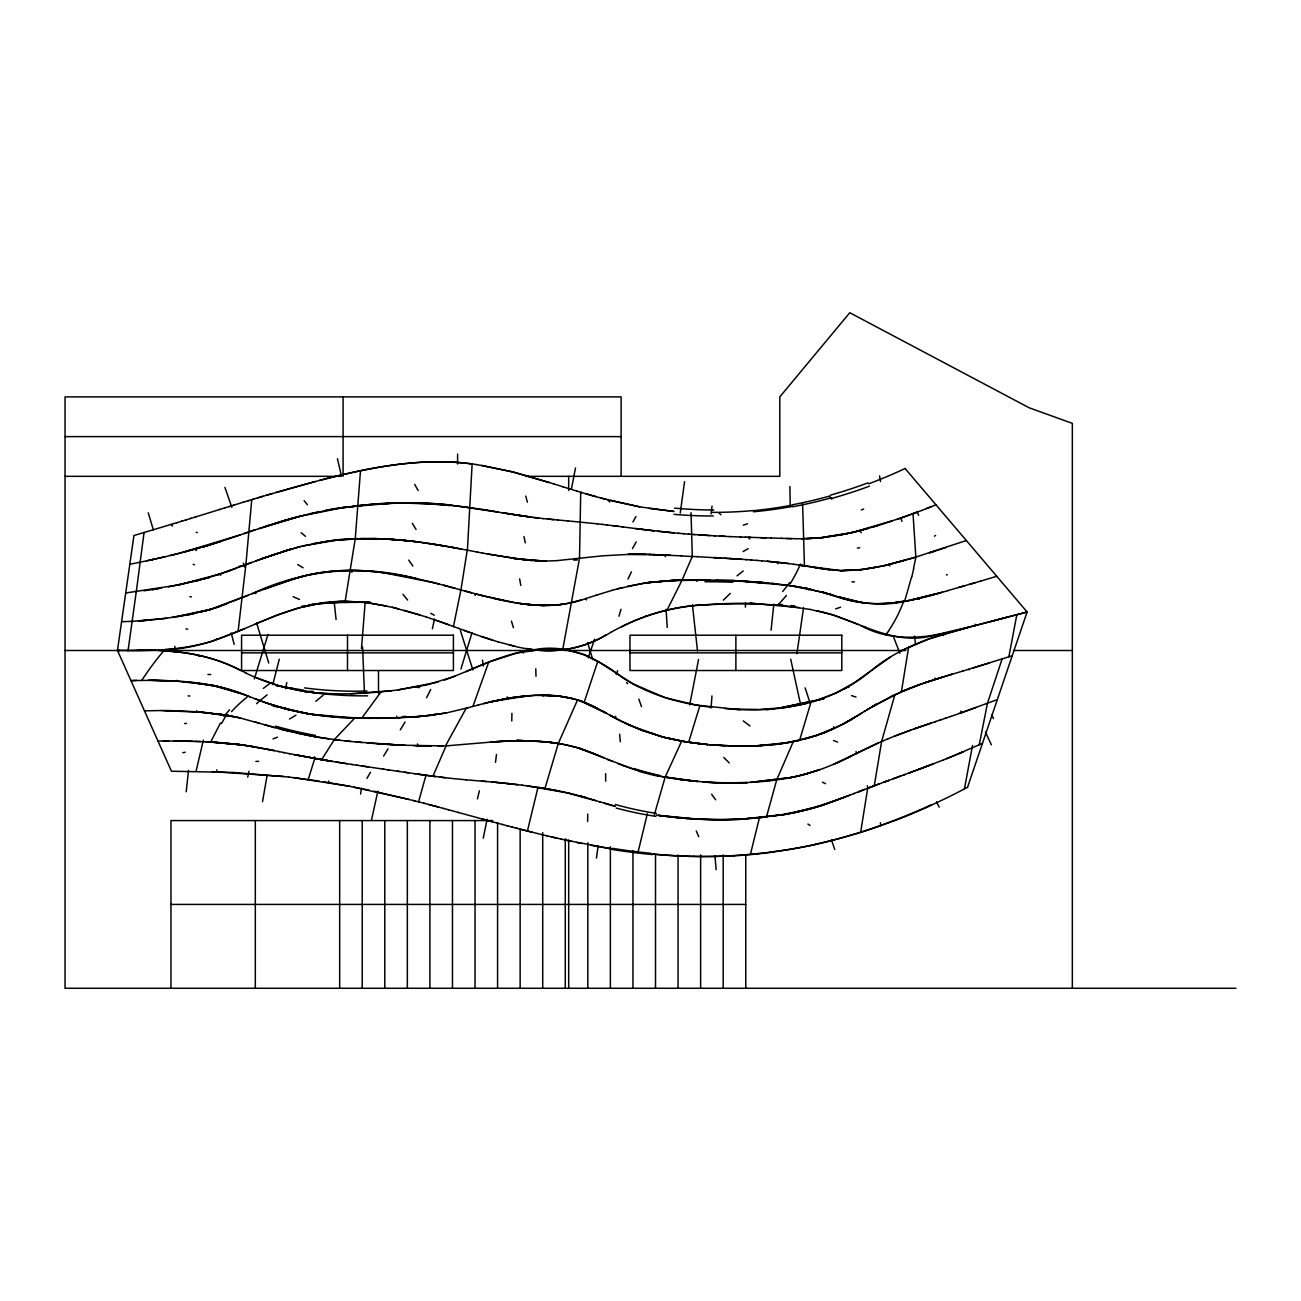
<?xml version="1.0" encoding="UTF-8"?>
<svg xmlns="http://www.w3.org/2000/svg" width="1301" height="1301" viewBox="0 0 1301 1301"><rect width="100%" height="100%" fill="white"/><g stroke="black" fill="none" stroke-linecap="round" stroke-linejoin="round"><path stroke-width="1.5" d="M457.562 464.034L457.627 454.065M285.326 708.801L285.342 707.484M799.286 565.089L804.457 565.919L802.603 503.796M574.245 698.979L557.869 695.986L535.427 695.336L511.862 697.661L490.217 701.938L507.195 698.426L507.292 696.946M587.645 821.533L587.727 814.101M285.57 688.619L285.586 687.253M511.781 720.965L511.927 713.322M174.627 652.403L174.854 646.337M472.133 463.969L467.401 550.421M711.094 707.972L711.956 695.954M386.055 605.908L363.808 602.2L339.545 601.225L322.063 602.9L299.181 607.811L322.583 602.835L345.204 601.111L355.254 538.647L360.491 470.799M745.343 607.128L745.652 603.111M361.483 648.581L365.174 602.265M128.035 650.842L136.296 591.451M251.744 499.665L245.889 564.585L238.083 631.538M771.086 630.204L773.819 604.071M186.206 791.756L188.499 770.403M615.682 716.298L615.471 718.217L630.578 725.665L662.534 736.935M833.486 728.869L833.73 726.722M495.486 762.353L496.478 754.515M711.045 513.911L712.037 506.089M144.069 532.548L136.263 591.809M680.26 513.033L684.554 481.679M467.238 550.16L460.928 589.955L453.447 626.497M796.911 653.769L803.53 607.795M596.427 858.123L598.151 846.138M860.66 832.282L867.686 788.26M908.651 647.134L901.43 691.644M360.588 794.082L361.548 788.227M874.288 785.771L881.623 741.456L894.942 694.506M262.526 801.66L267.047 775.721M1016.845 614.641L1008.86 656.842M1002.112 658.957L987.459 703.272L979.246 744.806M571.367 489.371L575.514 467.905M689.676 705.012L698.572 659.461M915.904 557.056L913.546 568.472M915.839 557.072L913.026 513.684M483.256 838.186L487.094 819.24M964.464 788.813L972.497 745.473M285.521 688.489L286.805 682.57M432.387 628.79L434.534 618.934M247.727 777.12L249.011 771.265M371.403 820.524L377.843 791.171M562.65 650.012L579.514 558.324L580.718 492.266M196.061 771.265L203.363 740.139M527.425 831.014L537.98 787.381L543.281 788.195M637.945 852.529L647.378 813.629M477.402 798.895L479.402 790.797M750.384 854.464L759.442 817.727M911.594 576.928L904.602 601.306M272.755 684.668L279.292 659.233M418.564 801.839L425.964 775.282M766.468 816.963L776.697 779.933L793.236 741.684M654.338 814.8L665.136 777.185L681.659 741.147M308.239 779.51L314.777 758.418L314.354 756.808M799.595 740.318L810.946 702.361M544.94 788.471L558.34 743.375L577.53 699.922M688.636 742.302L699.873 705.646M618.934 616.251L621.016 609.258M254.378 678.878L267.925 634.612M460.912 669.039L472.084 632.514M584.182 702.264L597.777 661.38M664.86 697.564L633.164 683.952L599.289 662.29L584.328 654.484L563.805 649.362L546.111 648.776L517.066 652.988L488.721 662.063L472.913 706.443M588.247 657.834L594.59 639.149M934.622 679.594L935.11 678.146M967.586 787.154L1027.107 611.99L905.577 469.076M616.17 674.39L617.633 670.665M446.113 745.782L432.924 776.225M667.071 610.055L682.033 580.165L692.295 556.421L691.042 512.675M627.96 579.075L631.424 571.903M466.181 708.248L445.723 745.473M426.549 697.759L430.68 689.53M220.471 722.949L210.729 741.977L241.71 744.822L274.088 750.596L268.478 749.457M632.937 521.961L635.978 516.546M632.465 548.599L636.205 541.948M366.931 778.388L370.46 772.209M321.689 759.638L334.292 739.619L354.718 718.087M400.285 729.877L405.05 722.039M383.632 756.044L388.023 748.823M381.063 691.839L361.694 718.25M888.713 631.083L885.639 634.774M225.138 714.883L229.578 709.809M786.422 595.484L778.063 605.063M723.389 600.103L730.316 593.386M223.691 716.087L225.106 714.883M315.769 701.288L323.022 695.385M737.016 575.839L743.229 570.976M263.306 688.408L270.429 683.074M870.645 670.991C830.607 705.061 775.916 713.599 724.738 708.508M872.386 669.69C898.601 648.191 931.109 636.758 963.569 628.611M853.944 682.944L890.583 656.891M853.57 683.171L835.584 693.189L813.239 701.694M934.427 536.175L935.598 535.459M868.125 709.143L845.406 722.884M857.424 715.794L861.831 713.062M866.645 710.07L892.356 695.71L918.604 684.96M868.092 709.159L877.037 703.776L872.564 706.427M857.001 716.054L842.544 724.429M289.538 719.03L295.961 715.16M871.475 707.094L902.357 691.254M854.773 717.42L845.764 722.673M852.155 718.998L837.242 727.113M743.099 551.543L748.189 548.664M842.804 724.283L844.463 723.389M611.259 632.107C586.035 647.719 555.82 654.923 526.498 648.467M611.161 632.156C640.157 615.91 672.519 605.924 705.841 604.737A477.125 470.962 -85.5 0 1 751.376 603.388M606.185 634.725C577.286 653.2 541.346 653.931 509.163 644.873M900.959 650.939L928.507 639.084L969.229 627.131M859.245 752.043L835.86 763.378M842.056 724.673L815.89 735.748M858.969 752.189L863.669 749.831M848.203 757.572L877.882 743.099M863.49 749.929L868.109 747.652M850.382 756.499L836.039 763.297M843.324 759.947L848.187 757.572M621.634 626.871C647.67 613.324 676.601 606.266 705.841 604.737M868.027 747.701L882.924 740.903M843.292 759.947L833.421 764.435M800.05 740.22L821.647 733.731L837.161 727.145M982.466 743.375L953.357 755.914M299.181 607.811C254.037 620.691 213.266 648.955 164.918 649.573M835.486 763.541L823.029 768.533M244.279 628.855L211.673 641.474M254.947 624.171L276.706 615.243L298.97 607.876M465.904 671.706L471.255 669.397M471.694 669.202L488.721 662.063M831.957 729.552L821.305 733.862M958.235 753.897L963.098 751.832M882.696 741.001L887.998 738.773M843.585 689.14L846.04 688.148M946.591 758.678L962.903 751.913M861.278 509.992L863.685 509M248.019 595.451L211.152 609.258M902.276 691.286L913.091 686.977M948.462 757.914L953.194 755.979M444.308 680.13C473.662 669.56 501.519 653.639 533.036 649.98C565.854 642.954 597.143 657.655 622.317 677.561M252.361 593.663C303.735 569.269 362.507 564.032 417.393 578.815M921.628 510.48L935.956 504.804M887.802 738.854L898.227 734.74M258.362 591.256L210.778 609.372M943.567 759.882L948.266 757.995M926.312 508.658L931.142 506.756M943.274 759.995L918.457 769.509M258.216 591.321L295.262 578.425M853.619 793.708L859.018 791.593M273.015 738.903L277.455 737.179M858.497 791.805L863.376 789.918M854.464 793.382L834.592 800.896M858.725 791.707L864.401 789.512M849.911 795.139L826.964 803.563M263.225 589.353L294.481 578.652M455.139 676.162L427.07 684.911L398.008 689.92M863.588 789.837L879.037 783.999M933.533 763.817L908.472 773.184M263.501 589.239L268.656 587.271M903.756 690.668L920.246 684.375M893.185 821.012L892.795 821.159A574.457 572.017 -29 0 1 854.627 834.299M873.491 786.064L868.531 787.934L878.517 784.194M929.223 765.46L908.846 773.054M241.059 566.407L246.426 564.374M921.466 510.529L907.155 515.798M898.113 734.772L914.879 728.658M236.034 568.293L241.352 566.293M251.5 562.471L246.198 564.471L276.82 553.51M997.347 699.58L960.967 712.899M843.845 797.48L824.834 804.262L826.607 803.676M894.161 736.301L910.7 730.137M878.451 784.21L888.811 780.389M236.262 568.195L215.803 575.416M236.099 568.261L220.894 573.725M883.428 782.373L888.502 780.502M911.741 514.155L916.62 512.366M912.96 687.026L923.791 683.155M884.176 782.096L900.747 776.014M903.479 775.022L910.277 772.534M256.167 560.747L290.058 549.412M226.959 603.859L216.308 607.632M893.364 778.714L905.024 774.453M225.984 571.952L231.041 570.131M260.834 559.04L289.538 549.559M811.629 737.098L828.184 731.178M959.585 713.387L976.205 707.419M261.599 558.763L266.656 556.974M273.698 585.417L294.742 578.571M966.334 540.533L914.831 557.381L884.127 565.691M906.862 515.912L897.056 519.327L902.309 517.522M914.847 728.658L920.994 726.527M913.871 728.999L935.891 721.47M751.051 782.356L791.333 777.445A224.292 221.544 -44.1 0 0 807.368 773.558L822.964 768.566M834.039 801.107L824.135 804.49M918.506 684.993L925.044 682.732M915.53 728.414L925.954 724.82M950.511 716.526L961.032 712.867L960.837 711.078M239.986 534.971L180.172 553.088M243.986 533.605L254.915 529.897M945.29 718.298L950.787 716.428M229.61 538.516L254.524 530.027M924.604 682.879L940.737 677.675M925.564 724.95L930.914 723.145M896.942 519.359L852.383 532.499L817.565 538.126M925.174 682.683L930.963 680.765M934.801 721.827L940.851 719.795M940.038 720.071L945.827 718.119M230.114 538.338L219.999 541.704M271.633 555.251L297.799 547.266M923.954 683.09L946.201 676.016M829.518 802.701L824.183 804.473M254.329 530.092L304.629 515.017M743.278 525.181L747.457 523.783M220.861 573.741L178.725 584.913L125.709 592.98M847.878 687.497L849.098 687.091M925.58 682.537L941.566 677.431M258.899 528.564L288.838 519.245M892.226 520.953L882.566 524.108M835.649 608.868L840.576 607.225M263.452 527.068L268.348 525.474M215.429 543.168L220.357 541.59M929.467 552.827L946.25 547.428M596.72 595.077L586.523 598.314M817.76 770.387L807.368 773.575M596.443 595.159L612.234 590.312M268.022 525.588L287.928 519.506M930.313 552.551L935.484 550.908M946.461 574.977L947.388 574.684M815.792 735.781L788.308 742.595L754.856 745.945M272.608 524.124L286.399 519.945M210.339 544.761L215.185 543.249M882.517 524.124L872.857 527.068M936.183 679.089L952.186 674.227M1012.227 655.785L962.561 671.137M195.215 517.066L219.967 509.407M190.596 518.497L195.882 516.855M219.56 509.537L224.65 507.959M972.514 668.145L989.394 662.941M185.962 519.928L191.149 518.318M224.309 508.057L229.334 506.512M181.327 521.343L186.433 519.782M229.057 506.593L234.017 505.064M202.728 547.022L219.593 541.834M281.797 551.917L292.172 548.794M996.729 576.262L980.45 581.189M233.806 505.13L243.385 502.202M176.692 522.758L181.701 521.229M202.891 579.254L219.755 574.115M243.303 502.235L249.044 500.478M176.969 522.677L133.938 535.524L117.464 650.435L171.456 771.233L232.814 772.436L288.611 777.022M209.77 544.924L185.132 551.835M203.444 611.405L220.292 606.266M248.068 500.787L253.679 499.08M803.01 774.745L819.858 769.672M252.719 499.373L262.948 496.299M257.37 497.974L272.234 493.551M210.128 577.189L194.857 581.336M586.133 598.444C556.161 609.714 523.409 605.518 493.063 598.232M877.655 525.637L858.14 531.101L862.937 529.849M909.952 558.845L915.026 557.316M945.973 676.081L951.698 674.373M210.632 609.405L188.369 614.788L166.642 618.219M853.863 834.364L853.765 834.396A539.346 537.476 -30.6 0 1 815.093 844.609M203.932 546.68L208.697 545.249L175.082 554.356M211.282 641.588C180.855 650.045 148.883 651.736 117.464 650.435C159.031 649.297 203.167 650.045 240.604 670.552M951.503 674.422L962.838 671.056M266.672 495.193L315.281 481.5M980.564 581.14L947.665 590.638M276.007 492.445C339.48 474.67 405.44 455.285 472.019 463.953M910.18 558.763L884.729 565.545M289.96 549.429L291.944 548.859M969.57 584.344L975.165 582.718M290.399 549.315L291.278 549.055M209.282 577.449L178.595 584.93M958.674 587.483L964.366 585.84M948.055 590.54C911.903 601.664 872.19 610.608 835.535 595.956M288.627 519.31L294.368 517.7M289.098 519.18L299.653 516.286M291.717 548.941L292.579 548.68M210.925 609.323L172.252 617.455M281.114 521.506L298.075 516.708M283.976 551.234L300.905 546.453M295.148 578.457C342.309 563.496 392.512 571.936 439.218 584.1M942.526 592.118L910.57 600.168M612.169 590.329L622.707 587.483M904.488 560.438L888.859 564.569M804.864 739.017L810.36 737.472M194.353 549.38L199.151 548.046M287.765 580.669L304.678 575.969M575.855 601.404L580.962 599.989M937.679 593.484L910.911 600.103M862.986 529.849L867.865 528.499M438.274 682.017L397.651 689.969M432.745 714.997L435.103 714.395M467.693 707.842L478.605 704.898M824.216 698.67L778.144 708.329M295.782 578.278C324.388 569.805 354.75 568.407 384.185 572.879M975.327 625.505L1027.107 611.99L974.579 625.765M975.815 625.374L934.964 635.034M823.582 698.848L777.852 708.378M970.286 626.854C934.866 637.1 894.6 644.434 860.612 625.488M990.712 621.585L1007.771 617.081M617.325 588.881L643.995 583.108M467.872 707.793L446.422 712.932M478.28 704.996L490.444 701.889M931.792 595.094L910.049 600.281M298.921 516.481L345.172 507.162L390.869 503.276M968.773 627.261L974.888 625.683M807.384 703.304L786.048 707.419L760.353 709.419M319.737 480.329C370.769 467.303 424.028 456.391 476.768 464.603M297.701 547.282L303.035 545.932M199.638 612.348L210.404 609.47L177.684 616.641M200.045 580.018L168.398 586.881M483.598 703.597C515.033 695.693 549.055 690.717 580.62 700.946M180.367 553.039L165.032 556.763M575.774 601.42C556.015 607.079 535.101 606.136 515.066 602.656M304.401 515.082L334.39 508.789L367.679 504.674L353.173 506.138M170.285 555.511L175.326 554.291M857.034 531.377L847.211 533.67M793.952 812.491L811.092 808.376M888.811 564.585L883.932 565.724M309.443 513.862L319.542 511.586M160.023 557.918L165.194 556.714M241.84 565.837L245.564 564.992M238.359 566.618L242.084 565.772M490.949 701.776L528.417 695.742M139.923 562.26L160.169 557.885M883.509 565.821L862.319 569.578L841.129 570.651M146.753 560.845L163.991 557.007M627.667 586.279L650.337 582.23L672.308 580.49M815.06 844.447L814.719 844.528A516.773 515.098 -31.2 0 1 774.843 851.505A510.626 509.407 -35 0 1 734.236 855.489M149.973 560.146L154.998 559.04M355.889 538.63L328.893 540.874L302.857 545.965L339.903 539.59L375.469 538.63M839.438 535.215L856.66 531.475M799.334 740.383L789.252 742.432M182.823 752.726L185.116 752.238M799.009 740.448L776.534 744.286L753.49 745.993M188.678 614.722L194.158 613.6M847.032 533.703L821.777 537.752M139.971 562.26L129.824 564.244M313.346 543.59L334.65 540.126M446.194 712.981L424.142 716.119M446.097 712.997L418.58 716.623M878.029 566.992L856.822 570.147L840.804 570.635L862.059 569.61M807.238 773.64A224.374 221.674 -44.4 0 1 791.187 777.494L750.466 782.389M785.788 778.502L791.171 777.478M324.665 510.561L334.536 508.772M842.007 534.727L821.744 537.768L801.709 538.728L816.475 538.207M865.149 569.204L882.501 566.049M783.023 814.572L743.521 818.947M934.768 635.067C892.242 647.638 856.025 618.528 816.166 610.592M314.728 604.136L318.452 603.518M785.788 778.502L769.541 780.844M312.874 604.445L309.183 605.046M789.235 742.432L779.104 743.977M507.195 698.426L523.067 696.214M782.812 814.605L757.41 817.922M334.422 508.789L369.012 504.577M320.339 603.209L324.128 602.607M560.129 604.591L565.317 603.778M143.939 590.817L161.389 588.117M305.54 605.632L301.913 606.168M644.776 582.994L667.039 580.75M339.154 508.024L348.635 506.691M890.258 603.274L907.724 600.737M772.81 816.15L777.884 815.402M643.849 583.124L671.056 580.539L716.656 580.083M784.161 743.261L773.997 744.579M774.16 851.765L774.876 851.667A516.692 515.342 -33.7 0 0 814.41 844.756M429.558 715.534L435.152 714.818M857.408 548.079L859.717 547.786M160.966 618.934L166.577 618.235L132.865 621.325M647.556 582.588L677.951 580.279M559.332 604.689L542.696 605.485L526.027 604.249M397.277 690.018C366.053 693.823 334.243 695.84 303.003 691.173M774.469 708.801L766.078 709.728M771.265 709.191L774.713 708.785M559.007 604.737L531.263 604.819M391.487 690.733L350.766 693.726M767.102 816.882L740.773 819.093M764.11 781.413L769.476 780.844M762.419 817.418L752.254 818.362M773.949 744.579L758.044 745.798M141.224 620.821L158.803 619.178M423.768 716.168L390.137 718.087L356.344 718.136M149.648 620.122L138.443 621.016M410.742 717.176L428.224 715.696M764.029 781.413L747.733 782.519M368.346 504.625L369.598 504.528M339.724 539.606L373.81 538.581M369.354 504.544L395.894 503.113M523.051 740.773L497.584 741.537L448.617 745.668M556.893 560.633L602.542 555.82L630.351 554.307M418.32 716.64L401.814 717.648M490.656 742.042L512.09 740.871M490.965 742.009L506.821 741.05M747.099 818.736L752.076 818.378M255.874 761.475L258.671 761.296M345.367 539.151L350.619 538.825M758.581 745.782L763.703 745.473M746.888 818.752L742.155 819.028M734.236 855.651L733.959 855.668A523.587 522.791 -43.7 0 1 693.433 856.269M733.244 855.716L733.097 855.716A523.864 523.344 -58.3 0 1 693.417 856.53M556.877 560.633L546.696 561.04M741.472 819.061L740.513 819.11M402.351 716.591L405.993 716.412M757.393 745.831L755.035 745.928M132.832 621.325L121.595 621.699M136.703 680.39L130.962 680.634C170.984 679.789 212.697 680.439 249.987 696.864M400.627 717.713L389.438 718.103M437.852 746.01L448.438 745.684M671.885 580.506L677.577 580.279M399.944 717.729L378.168 718.315M742.367 746.205L753.946 745.977M382.283 503.666L399.862 503.032M753.377 745.993L730.918 746.042M806.653 538.663L811.661 538.5M573.741 560.097L577.351 559.983M669.917 580.604L687.416 580.051M144.46 710.834L161.129 710.541M677.301 580.295L683.025 580.132M389.324 718.103L378.249 718.315M184.579 723.519L186.417 723.47M355.758 538.63L377.42 538.695A441.039 438.876 -75.7 0 1 419.117 542.094M645.833 615.991L646.987 615.958M443.088 745.896L403.31 745.229M157.958 741.033L189.93 741.115M395.732 503.129L410.986 503.015M682.7 580.148L693.726 579.97M511.927 740.887L539.46 741.342M759.28 709.452L734.642 709.159M313.118 691.368L304.255 691.368M628.302 554.34L644.223 554.356M628.513 554.34L633.75 554.275M629.342 554.324L650.549 554.519M137.451 650.11L155.014 649.947M163.292 740.936L168.61 740.871M400.919 503.032L405.961 502.983M630.692 554.307L645.589 554.389M546.371 561.04L544.42 561.04M360.995 538.516L376.721 538.663L374.721 538.614M693.661 579.97L704.947 579.953M875.703 603.859L892.584 603.046L909.318 600.428C880.208 608.152 850.366 602.135 822.687 592.166M377.908 718.315L338.845 717.339L310.63 714.233M65.05 436.616L621.13 436.616M65.05 476.329L341.057 476.329M525.734 476.329L779.803 476.329L779.803 396.886L849.781 312.728L1029.156 407.782L1072.333 423.362L1072.333 988.272M545.103 561.04L545.932 561.04L535.605 560.747M65.05 650.5L119.887 650.5M158.462 650.5L534.174 650.5M564.634 650.5L905.805 650.5M1013.446 650.5L1072.333 650.5M241.579 652.858L453.415 652.858M629.96 652.858L841.796 652.858M492.672 820.573L170.968 820.573L170.968 988.272M170.968 904.423L745.749 904.423M1235.95 988.272L65.05 988.272L65.05 396.886L621.13 396.886L621.13 476.329M796.732 538.728L801.4 538.744M372.395 718.347L361.385 718.25M544.68 561.04L518.871 559.137L487.501 553.982M207.932 674.487L210.681 674.503M173.797 740.871L211.299 742.009L242.945 745.001M409.539 502.999L411.344 503.015M704.752 579.953L710.281 579.986M148.184 680.228L177.261 681.22M161.08 710.541L204.891 712.428L238.262 717.485M540.923 560.975L546.241 561.04M781.25 538.338L796.358 538.712M345.204 601.111L368.525 602.786L392.235 607.291M337.918 693.84C306.125 694.067 274.381 686.977 245.808 672.991M166.691 710.59L172.236 710.704M175.407 740.871L193.036 741.212M426.988 746.01L416.271 745.749M693.059 856.416L693.433 856.416A561.658 561.17 -66.2 0 1 652.679 854.058A562.601 562.146 78.2 0 0 691.969 856.4M558.324 743.375L540.517 741.407M413.751 745.668L431.33 746.058M162.967 710.557L180.595 710.964M736.35 746.156L707.549 744.595M644.093 554.356L649.459 554.486M751.376 603.583L754.694 603.68M786.292 538.5L791.707 538.647M543.444 561.024L513.684 558.422M851.96 581.807L854.513 581.872M150.656 680.228L168.301 680.732M355.108 718.103L310.077 714.135M748.742 537.297L771.151 537.996M760.76 537.687L766.094 537.85M527.93 740.838L549.916 742.253L566.504 744.888M212.242 771.623L283.634 776.453M781.755 538.354L771.005 537.996M745.392 537.183L750.937 537.378M377.144 538.679L377.42 538.695A440.941 438.762 -74.3 0 1 418.955 542.094L445.495 546.16M377.306 538.679L377.42 538.695A441.267 439.104 -75.7 0 1 419.491 542.143L424.711 542.842M649.345 554.486L654.696 554.665M752.498 603.615L781.202 605.355L810.637 609.486M740.285 537.004L745.896 537.199M649.882 554.502L660.469 554.893M755.783 603.713L799.074 607.551M369.956 602.135L330.6 602.721A389.162 384.982 -86.2 0 0 308.337 605.095M545.282 695.222C563.333 695.336 581.433 699.45 597.24 708.297M729.894 536.597L740.838 537.02M194.906 741.277L200.582 741.489M654.614 554.665L660.144 554.876M732.414 580.555L735.374 580.685M369.549 602.119L343.48 602.038L320.794 603.566A394.203 390.072 89.7 0 0 309.492 604.819M177.7 710.866L194.434 711.663M653.2 554.616L670.747 555.364M730.137 536.597L719.583 536.11M659.883 554.876L665.429 555.12M732.951 580.571L789.365 585.45M665.136 555.104L681.61 555.885M734.024 580.62L767.379 582.881M350.164 717.924C321.64 717.03 293.132 712.493 266.201 702.898M697.905 819.142L656.306 815.109M698.003 819.142L698.295 819.158A445.088 443.869 -75.4 0 0 740.48 819.288M725.112 536.37L714.428 535.833M737.537 580.783L767.883 582.929M540.874 649.313L558.405 650.142M516.79 740.302L525.571 740.757M399.749 745.05L405.229 745.31M681.155 555.869L692.36 556.552M527.279 559.723L530.564 559.885M736.171 580.718L762.191 582.409M541.118 695.206L558.731 696.084M517.066 740.318L522.384 740.578M403.749 745.245L393.292 744.709M402.578 745.18L387.324 744.351M691.904 556.405L697.499 556.698M527.068 559.706L530.401 559.885M697.271 556.682L740.854 559.235M533.719 741.033L544.908 741.749M361.938 742.497L356.181 741.993L399.814 745.05M205.704 741.716L242.262 744.904M719.355 745.506L725.015 745.815M715.046 535.866L698.979 534.874M713.875 557.576L719.209 557.885M714.802 557.625L721.909 558.031M394.349 744.757L377.16 743.684M704.8 535.264L710.021 535.573M724.332 558.178L730.43 558.552M699.743 534.922L704.996 535.28M729.861 558.519L741.668 559.3M526.938 604.363L544.534 605.502M194.434 711.663L221.902 714.379M177.391 681.22L211.721 685.123L244.539 694.783M382.836 744.074L372.086 743.31M703.646 781.934L703.499 781.917A396.577 394.089 -66.2 0 0 747.294 782.34M688.473 534.109L699.971 534.939M740.415 559.219L746.595 559.641M703.418 781.917L681.545 779.771M694.945 534.597L693.823 534.516M530.288 560.373L535.475 560.731M215.982 742.302L221.105 742.676M745.766 559.593L751.539 560.015M415.735 687.221L419.589 687.546M683.432 818.231L698.295 819.158A444.942 443.722 -75.4 0 0 740.773 819.272M688.083 818.573L658.761 815.483M751.116 559.983L756.792 560.422M165.585 651.085C193.735 652.045 221.251 659.542 245.97 673.056M367.158 742.936L372.379 743.343M675.43 817.516L692.978 818.882M683.35 533.703L688.847 534.142M182.953 681.61L188.645 682.066M199.622 712.005L231.415 716.005M756.466 560.389L762.077 560.845M709.321 744.757L737.114 746.172A348.294 345.009 -71.8 0 0 753.832 746.026M389.763 539.281L407.278 540.712M492.51 782.047L466.197 779.819M678.228 533.264L683.887 533.735M757.67 582.555L761.264 582.848M481.451 781.088L486.525 781.527M761.784 560.829L767.362 561.3M366.866 571.009L372.216 571.481M698.084 781.511L662.762 776.713L692.994 781.055M466.246 779.819L451.138 778.388M557.836 520.01L567.903 520.904M678.927 533.329L667.998 532.304M673.853 511.439L639.799 506.87L610.169 500.478M552.958 519.554L558.194 520.042M567.61 520.872L597.387 523.848M491.615 781.966L502.593 783.007M673.593 511.423L649.232 508.431M772.648 561.788L767.2 561.284L777.917 562.325M527.637 559.853L529.881 560.064M492.071 781.999L497.551 782.519M553.332 519.587L543.216 518.579M673.967 532.873L657.769 531.247M356.458 742.009L345.285 740.903M548.079 519.083L553.088 519.571M524.986 559.853L530.174 560.357M188.515 682.049L216.779 686.147L239.173 692.815M226.195 743.099L241.531 744.806M496.706 782.438L517.522 784.649M669.007 532.402L642.287 529.409M766.842 582.832L772.827 583.433M740.106 709.761L696.263 705.061L666.161 697.97M544.696 741.733L561.154 743.847M677.902 817.744L667.901 816.686M450.179 505.26L467.335 507.276M778.73 604.363L782.617 604.754M707.484 744.579L685.042 741.733L662.697 736.984M750.287 603.03L757.231 603.762M345.481 740.919L350.961 741.489M502.153 782.958L517.684 784.666M451.561 505.39L457.171 506.008M450.894 778.372L430.029 775.835M680.26 779.592L697.71 781.478M543.655 518.627L533.15 517.424M777.754 562.308L783.202 562.91M771.038 561.642L788.487 563.561L783.072 562.894M772.306 583.368L794.797 586.263M790.536 605.599L794.26 606.022M507.26 783.495L512.431 784.064M791.203 605.681L794.927 606.087M345.22 740.903L334.536 739.651M597.224 523.831L602.298 524.401M654.127 530.824L652.338 530.629M514.123 558.487L531.654 560.471M602.103 524.384L607.225 524.986M524.888 559.853L487.566 553.998M711.745 707.24C680.488 703.874 649.427 694.978 622.805 677.87M194.142 682.586L221.934 687.383M288.529 777.006L319.119 781.088M440.21 777.152L445.316 777.754M456.651 505.959L533.475 517.456M606.965 524.953L612.137 525.571M533.979 517.522L538.809 518.107M635.555 528.564L653.037 530.71M800.944 565.35L799.009 565.041L830.233 569.871M825.241 569.253L840.739 570.635L799.643 565.138M185.929 628.92L187.669 629.131M339.789 740.285L316.761 737.033M517.099 784.601L522.709 785.284M612.511 525.62L623.212 526.97M293.603 777.608L349.058 786.178L409.002 799.416M612.966 525.669L618.3 526.336M637.262 528.775L642.84 529.474M550.177 742.269L555.641 742.969M662.86 816.052L667.722 816.67M622.187 526.84L637.945 528.856M461.985 506.593L472.409 507.992M522.173 785.219L538.029 787.381M531.28 517.18L511.716 514.253M692.522 742.855L708.037 744.627L686.05 741.895L663.933 737.309M435.575 776.567L424.939 775.152M788.39 563.544L793.74 564.26M864.336 603.014L837.6 596.574M520.335 603.485L525.702 604.217M216.389 713.631L232.912 716.314M527.263 785.869L569.578 793.301M530.971 517.131L521.262 515.749M233.367 743.798L250.817 746.205M417.458 774.095L434.924 776.486M684.098 741.57L701.418 743.961M681.464 779.754L670.796 778.177M419.849 774.437L425.329 775.201M303.54 690.148L281.26 686.456M662.648 816.02L658.095 815.369M414.759 773.705L420.207 774.485M384.494 572.912L433.379 582.604M415.1 773.753L404.497 772.225M472.23 507.959L477.483 508.724M825.029 569.236L814.637 567.643M424.451 542.81L429.606 543.558M188.157 695.824L189.816 696.068M323.575 738.122L328.958 738.903M397.358 771.184L408.563 772.81M387.568 769.753L399.326 771.477M793.691 564.26L799.042 565.041M788.78 585.369L822.817 592.199M189.816 596.655L191.41 596.899M692.441 742.855L682.228 741.245M382.673 769.037L388.983 769.964M368.004 766.874L383.811 769.2M368.313 766.923L356.62 765.183M243.124 745.018L258.639 747.571M361.727 765.947L366.817 766.696M477.353 508.707L482.541 509.488M351.53 764.419L357.564 765.33M476.621 464.587L511 471.482L549.185 482.46M352.36 764.533L336.243 762.044M516.481 515.017L521.376 515.765M429.411 543.525L444.714 546.013M341.789 762.906L347.139 763.736M482.46 509.472L487.615 510.285M216.389 638.937L218.47 639.279M341.935 762.939L324.616 760.126M611.974 848.935L565.772 840.137M302.791 691.14L279.504 685.936L257.159 678.049M323.364 781.738L349.611 786.292M487.566 510.285L492.672 511.098M502.576 512.74L519.961 515.554M610.754 848.74L591.239 845.341M434.355 544.29L454.765 547.819M506.951 513.472L512.106 514.318M493.112 511.179L498.153 512.009M309.882 714.103L287.505 709.37L265.827 702.768L286.903 709.208L308.89 713.94L276.479 706.264M543.184 788.178L553.771 790M248.068 745.766L253.191 746.611M326.307 760.418L331.511 761.28M801.595 565.447L806.474 566.26M794.391 586.198L811.06 589.304M317.932 737.228L285.781 730.544L238.229 717.485M326.079 760.369L331.316 761.248M481.516 465.335L514.92 472.474L553.706 483.874M316.419 736.984L280.219 729.113M538.842 787.512L556.243 790.471M332.308 761.41L299.067 755.539M513.944 602.461L481.565 595.435M292.416 688.424L276.105 685.497M325.169 760.223L314.387 758.353M319.396 759.231L324.421 760.093M323.591 759.963L308.874 757.361M299.132 712.086L316.371 715.095M306.76 735.211L324.063 738.204M320.875 759.491L294.172 754.596M445.446 546.144L466.669 550.047M273.096 706.118L276.771 706.768M665.445 777.234L670.682 778.161M449.17 546.81L461.058 548.989M793.025 585.987L810.279 589.125M639.702 506.853L600.899 498.055M482.264 553.006L487.859 554.047M682.114 741.228L665.949 737.813M305.296 756.71L289.277 753.653M477.044 552.031L482.557 553.071M275.763 685.416L279.422 686.115M227.252 715.241L232.7 716.266M258.297 747.506L268.884 749.539M466.604 550.03L477.256 552.063M560.894 743.798L578.522 747.994M553.575 789.967L558.991 791.008M294.563 754.678L299.653 755.653M193.182 564.455L194.516 564.715M398.415 575.075L415.621 578.425M660.127 776.193L665.315 777.217M354.067 787.138L369.077 790.179M223.203 714.574L240.474 718.006M283.716 752.547L289.733 753.734M810.49 609.47L833.437 614.999L858.237 624.447M661.51 776.469L660.306 776.225M307.085 735.276L296.4 733.048M278.642 751.506L284.382 752.677M273.552 750.482L279.243 751.636M576.815 842.495L581.628 843.471M805.221 588.101L832.347 594.98M558.747 790.959L564.195 792.081M859.31 602.217L838.137 596.736M676.975 740.269L665.803 737.781M659.574 776.079L633.115 769.054L607.632 759.394M503.845 600.574L487.355 596.866M571.692 841.422L560.975 839.064M374.07 791.252L414.873 800.896M563.902 792.016L600.363 801.985M561.804 839.259L551.38 836.868M556.861 838.137L546.583 835.746M566.439 744.871L577.026 747.538M392.186 607.291L398.708 608.884M514.724 646.19L498.104 641.881M541.801 834.592L547.005 835.844M569.041 793.171L575.253 794.7M392.902 607.453L425.817 616.788M542.078 834.657L531.621 832.071M487.647 596.948L476.296 594.069M665.315 737.667L664.437 737.439M532.239 832.233L516.367 828.168M413.23 800.489L419.686 802.132M530.58 831.811L521.099 829.404M433.266 582.572L438.746 583.97M482.248 595.598L465.482 591.191M213.51 685.464L230.537 689.872M575.123 794.667L576.099 794.927M418.759 801.888L424.5 803.384M621.536 721.388L641.962 730.349L663.103 737.098M423.703 803.172L438.909 807.189M511.635 826.932L517.391 828.444M605.876 499.389L585.905 493.811M438.502 583.905L444.519 585.499M428.647 804.457L443.706 808.474M506.902 825.68L512.448 827.143M502.17 824.427L507.52 825.842M469.856 592.362L471.482 592.801M464.62 590.963L470.019 592.41M575.66 794.797L585.759 797.594L580.978 796.245M497.437 823.159L502.576 824.525M454.797 588.28L443.739 585.287L455.139 588.361M443.446 808.409L448.503 809.775M492.721 821.874L497.649 823.208M487.436 820.443L492.298 821.76M822.199 592.02L832.884 595.142M459.399 589.532L465.725 591.256M454.179 588.101L460.424 589.808M448.373 809.742L458.57 812.523M491.876 821.647L458.18 812.409M482.362 819.045L487.111 820.346M403.944 610.25L420.321 615.031M615.113 806.295L604.493 803.221M823.338 592.329L834.25 595.565M662.925 737.049L641.279 730.089L625.537 723.34M595.874 496.689L581.319 492.445M580.588 796.131L590.687 799.058M614.918 806.246L599.517 801.725M274.95 727.682L264.477 724.673M254.118 721.665L259.387 723.177M196.288 532.288L197.264 532.581M475.141 634.384L497.974 641.848M590.41 798.977L595.516 800.505M576.733 491.062L581.71 492.559M577.01 491.144L562.91 486.769M638.563 770.745L623.277 765.671M578.36 747.945L603.794 757.751M553.494 483.809L563.024 486.802M578.799 748.075L579.693 748.368M492.461 640.173L481.533 636.612M851.521 695.628L856.025 697.076M577.416 747.652L592.752 753.133M577.563 747.701L587.727 751.181M580.132 748.498L599.192 755.8M425.736 616.755L448.503 624.675M265.892 702.784L249.548 696.685M265.485 702.638L254.833 698.702M436.518 620.398L453.854 626.643M968.399 669.397L969.44 669.755M580.831 701.011L581.71 701.337M475.304 634.449L464.099 630.4M469.937 632.53L458.586 628.383M453.09 626.35L459.204 628.611M579.53 700.572L594.947 707.142L620.252 720.721M618.073 763.687L623.146 765.622M244.263 694.685L249.89 696.816M580.766 700.995L605.713 712.85M833.551 740.513L837.6 742.074M582.62 701.662L606.494 713.29M592.654 753.1L608.396 759.719M608.022 759.556L612.82 761.573M293.099 596.671L299.49 599.468M822.443 782.226L825.533 783.641M941.778 634.725L943.583 635.555M619.829 720.51L609.86 715.143M601.696 710.655L606.364 713.208M610.576 715.55L615.682 718.331M297.718 564.601L303.166 567.805M807.888 824.07L810.035 825.436M219.267 574.278L220.698 575.188M743.278 720.9L749.994 725.991M173.553 616.495L174.415 617.146M719.079 513.179L721.03 514.773M301.165 532.743L305.556 536.354M194.874 549.233L196.353 550.502M918.457 598.46L919.384 599.273M747.994 537.28L749.815 538.923M888.534 564.65L889.933 565.935M539.866 648.679L541.476 650.272M859.473 530.759L861.278 532.597M723.811 757.491L729.178 762.874M829.875 497.161L831.843 499.194M776.502 562.178L777.933 563.691M664.144 555.055L665.657 556.682M607.795 499.877L609.697 501.926M171.033 524.482L172.464 526.011M864.807 626.627L865.799 627.716M974.986 624.236L975.913 625.342M402.952 594.346L407.62 600.037M304.141 500.674L307.41 504.723M350.311 570.049L352.002 572.212M711.631 794.277L715.615 799.741M585.58 598.606L586.507 599.924M522.465 651.785L523.327 653.021M408.742 560.113L412.856 566.049M807.71 588.589L808.588 589.89M696.084 579.953L697.027 581.368M255.126 592.557L255.858 593.695M412.352 523.376L416.06 529.491M542.566 695.189L543.037 696.035M414.694 484.379L418.158 490.591M196.565 710.704L197.167 711.842M936.509 801.806L939.208 807.157M474.442 593.598L475.32 595.37M985.442 732.089L991.362 744.79M696.279 830.997L698.751 836.706M991.931 714.932L993.427 718.656M918.636 515.375L917.319 512.106L900.715 518.074L901.967 521.359M893.283 636.319L899.902 653.297M638.84 699.076L641.507 706.654M224.91 487.403L231.903 507.439M306.044 733.618L306.581 735.179M831.469 839.958L834.754 849.488M805.14 687.839L810.1 703.109M243.336 563.105L244.555 566.943M460.44 630.692L472.881 669.95M328.584 781.023L329.088 782.665M198.484 655.216L198.809 656.257M256.687 623.146L268.754 663.038M587.645 642.58L592.784 659.705M148.249 512.822L153.404 530.011M511.456 621.114L513.375 627.684M417.458 743.944L418.011 745.815M231.171 632.953L234.196 644.402M525.783 496.071L527.377 502.17M216.698 769.899L217.153 771.786M337.431 458.7L341.382 475.678M790.715 659.249L800.619 704.638M523.994 536.5L525.279 542.859M879.557 475.922L880.598 481.581M519.636 578.912L520.807 585.483M482.46 660.095L483.419 666.014M867.36 785.723L867.751 788.243M914.538 636.091L915.465 643.962M856.074 751.506L856.302 753.523M692.425 604.819L697.499 650.939M334.146 601.534L336.081 619.52M880.419 822.752L880.712 825.582M619.601 734.187L620.349 741.765M714.997 855.814L716.103 869.67M176.773 680.374L176.838 681.187M666.063 609.34L667.234 627.489M362.572 647.117L364.475 693.547M535.784 668.795L535.979 676.244M789.886 486.525L790.244 506.496M605.632 773.64L605.681 781.169M396.724 716.266L396.724 717.876M745.749 854.92L745.749 988.272M735.878 635.213L735.878 670.519M723.193 854.92L723.193 988.272M700.621 854.92L700.621 988.272M678.065 854.92L678.065 988.272M655.509 854.92L655.509 988.272M632.953 850.87L632.953 988.272M610.38 846.837L610.38 988.272M587.824 842.788L587.824 988.272M568.683 476.329L568.683 490.542M568.683 839.974L568.683 988.272M565.268 838.755L565.268 988.272M542.712 832.689L542.712 988.272M520.14 828.656L520.14 988.272M497.584 822.59L497.584 988.272M475.028 820.573L475.028 988.272M452.472 820.573L452.472 988.272M429.899 820.573L429.899 988.272M407.343 820.573L407.343 988.272M384.787 820.573L384.787 988.272M378.493 671.267L378.493 693.482M362.231 820.573L362.231 988.272M347.497 635.213L347.497 670.519M343.09 396.886L343.09 476.329M339.659 820.573L339.659 988.272M255.321 820.573L255.321 988.272M656.322 813.434A355.531 350.473 34.5 0 1 615.292 804.506M655.899 816.377A355.449 353.579 51.1 0 1 616.186 808.051M740.757 818.914A444.194 442.633 -59.2 0 1 699.808 819.061M824.216 804.75A294.937 292.546 -37.4 0 1 783.056 814.784A295.002 292.611 -37.4 0 0 824.021 804.799M824.07 804.262A294.725 291.847 -35.1 0 1 783.82 814.166M967.619 787.235A661.201 657.607 -28 0 1 930.979 805.303M930.849 805.026A632.644 629.115 -28 0 1 893.185 820.801M930.817 805.498A632.416 629.294 -28.3 0 1 893.332 821.175M893.071 820.882A574.652 571.92 -28.4 0 1 854.546 834.022A539.671 537.476 -29.3 0 1 815.028 844.3M774.079 851.944A510.659 509.764 -40.7 0 1 734.252 855.814M652.403 854.562A637.75 637.116 65.3 0 1 612.088 849.439M651.037 853.326A639.523 637.75 37.8 0 1 612.267 848.317M704.931 581.742A786.78 776.339 -56 0 1 732.87 582.23M716.672 579.872A770.973 763.622 -83.3 0 1 732.951 580.376M705.858 604.965A476.686 470.116 72.8 0 1 752.498 604.054M315.59 735.439A418.971 414.417 56.4 0 1 275.601 726.169M659.428 776.437A260.476 258.053 57.2 0 1 638.433 771.151M659.64 775.429A260.07 256.362 47.7 0 1 633.685 768.501M703.158 781.982A396.805 394.658 -80.9 0 0 747.311 782.73A396.496 394.333 -80.7 0 1 703.695 782.031M710.281 580.831A780.177 771.249 -63.8 0 1 732.382 581.319M807.433 773.591A224.26 221.544 -44.3 0 1 791.48 777.429M370.346 504.3A454.26 451.74 -47.5 0 1 409.539 502.804M449.756 505.487A439.722 436.973 -44.2 0 0 410.986 503.276A440.275 437.51 -44.2 0 1 450.406 505.552M410.986 502.739A439.64 437.396 -51.6 0 1 449.691 504.983M411.36 502.723A441.608 439.38 -52.2 0 1 451.756 505.195M366.898 691.01A389.845 380.656 -44 0 1 304.515 687.887M367.63 695.824A389.357 384.559 -81.4 0 1 304.792 691.416M713.81 509.992A420.402 410.335 22.8 0 1 674.52 508.122M713.273 515.96A420.304 416.271 36.2 0 1 674.032 514.334M753.214 510.561A432.924 429.997 44.8 0 1 711.631 512.35M792.748 506.317A442.291 440.567 -82.8 0 1 753.458 511.765M791.528 505.26A442.194 439.315 -56.3 0 1 753.36 510.675M831.42 497.779A450.65 447.04 -50.7 0 1 792.813 506.723M830.136 495.941A450.569 444.926 -42.2 0 1 792.472 504.755M869.556 486.119A465.319 458.489 -40 0 1 831.681 498.429M867.962 482.866A465.205 454.846 -35.6 0 1 830.786 495.03M905.268 468.425A474.166 463.075 -35.2 0 1 868.726 483.793M800.473 564.049A139.565 122.05 -71.8 0 1 790.309 583.58M913.692 568.504A385.633 383.323 -72.2 0 1 911.757 576.977M789.788 582.458A183.278 148.964 -63.9 0 1 782.649 591.532M903.74 600.981A133.499 132.767 -60.4 0 1 888.502 630.952M430.745 613.324A383.844 210.616 89.3 0 1 434.274 615.227M256.59 703.678A158.218 123.741 -50.5 0 1 267.112 694.864M141.76 680.423A298.71 298.384 -57.3 0 1 163.519 651.053M627.716 683.692A234.961 109.121 -75 0 1 626.562 682.602M231.529 711.614A110.243 100.893 -52.5 0 1 247.011 697.238M864.108 711.484A197.573 66.009 65 0 1 864.921 711.192M221.528 723.535A251.207 244.539 -66.7 0 1 226.146 715.517M157.73 588.735L152.412 589.581L157.73 588.735M453.415 635.213L241.579 635.213L241.579 670.519L453.415 670.519L453.415 635.213M841.796 635.213L629.96 635.213L629.96 670.519L841.796 670.519L841.796 635.213M740.952 581.319L737.569 581.108L740.887 581.319"/></g></svg>
